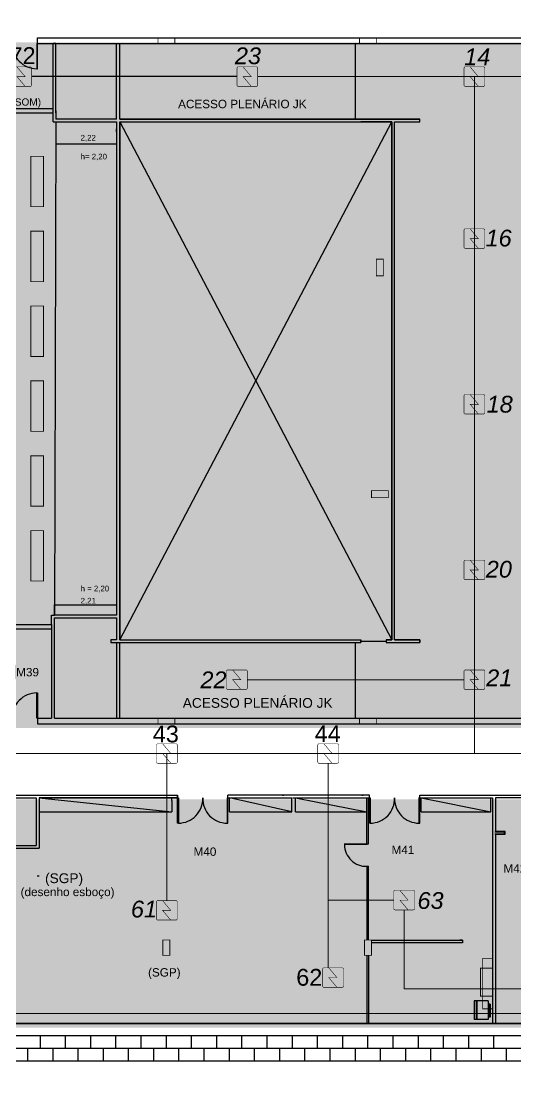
# Model space of a CAD drawing. Header units: metres. Extents: x -331 to 2982, y 362 to 2539.
# Drawn here: x 850.45 to 868.12, y 904.14 to 941.89 of the extents above; entities that cross this region are included whole.
import ezdxf
from ezdxf.enums import TextEntityAlignment as Align

# ---------------------------------------------------------------- set-up
doc = ezdxf.new("R2010")
doc.units = ezdxf.units.M
doc.layers.get('0').update_dxf_attribs({"color": 251})
for name, color, linetype in [('72_EGR_BASE_PRIMITIVE', 7, 'Continuous'), ('CX', 251, 'Continuous'), ('DET. FUMAÇA', 1, 'Continuous'), ('Div', 251, 'Continuous'), ('Pis', 251, 'Continuous')]:
    doc.layers.add(name, color=color, linetype=linetype)
doc.layers.add('_salas', color=251, linetype='Continuous', plot=False)
doc.styles.add('ARIAL', font='arial.ttf')
doc.styles.get("Standard").update_dxf_attribs({"font": 'arial.ttf', "height": 0.3})
doc.styles.add('X3G_ENTITY_141698E7', font='arial.ttf', dxfattribs={"height": 0.6})
doc.styles.add('X3G_ENTITY_141698EF', font='arial.ttf', dxfattribs={"height": 0.6})
doc.styles.add('X3G_ENTITY_141698F7', font='arial.ttf', dxfattribs={"height": 0.6})
doc.styles.add('X3G_ENTITY_1416990F', font='arial.ttf', dxfattribs={"height": 0.6})
doc.styles.add('X3G_ENTITY_14169917', font='arial.ttf', dxfattribs={"height": 0.6})
doc.styles.add('X3G_ENTITY_1416998B', font='arial.ttf', dxfattribs={"height": 0.6})
doc.styles.add('X3G_ENTITY_1416999B', font='arial.ttf', dxfattribs={"height": 0.6})
doc.styles.add('X3G_ENTITY_141699AB', font='arial.ttf', dxfattribs={"height": 0.6})
doc.styles.add('X3G_ENTITY_141699BB', font='arial.ttf', dxfattribs={"height": 0.6})
doc.styles.add('X3G_ENTITY_141699C3', font='arial.ttf', dxfattribs={"height": 0.6})
doc.styles.add('X3G_ENTITY_14169A4B', font='arial.ttf', dxfattribs={"height": 0.6})
doc.styles.add('X3G_ENTITY_1421060B', font='arial.ttf', dxfattribs={"height": 0.6})
doc.styles.add('X3G_ENTITY_142107DD', font='arial.ttf', dxfattribs={"height": 0.6})

# ---------------------------------------------------------------- blocks, each defined once
blk = doc.blocks.new('Detector de fumaça')
at = {"layer": 'DET. FUMAÇA', "linetype": 'Continuous', "lineweight": 15, "const_width": 0.0187}
blk.add_lwpolyline([(774.599, 539.816), (775.249, 539.816, -0.414214), (775.296, 539.769), (775.296, 539.167, -0.414214), (775.249, 539.12), (774.599, 539.12, -0.414214), (774.553, 539.167), (774.553, 539.769, -0.414214)], format="xyb", close=True, dxfattribs=at)
blk.add_lwpolyline([(774.773, 539.816), (775.064, 539.468), (774.773, 539.468), (775.064, 539.12)], dxfattribs=at)
blk = doc.blocks.new('porta .9')
at = {"layer": 'CX', "ltscale": 8}
blk.add_lwpolyline([(0, 0), (0.03, 0), (0.03, 0.9), (0, 0.9)], close=True, dxfattribs=at)
at = {"layer": 'CX', "color": 1, "ltscale": 8}
blk.add_arc((0.03, 0.0295), 0.8705, 358.05796, 90, dxfattribs=at)

msp = doc.modelspace()

# ---------------------------------------------------------------- hatches: boundary and pattern name
at = {"layer": '_salas', "transparency": 33554559}
h = msp.add_hatch(color=256, dxfattribs=at)
h.dxf.hatch_style = 1
h.paths.add_polyline_path([(875.371, 941.383), (874.471, 941.383), (874.471, 941.733), (874.371, 941.733), (874.371, 940.955), (870.171, 940.955), (870.171, 941.733), (869.871, 941.733), (869.871, 941.133), (828.921, 941.133), (828.921, 940.933), (829.131, 940.933), (829.131, 938.233), (828.531, 938.233), (828.531, 916.633), (875.371, 916.633)])
h = msp.add_hatch(color=256, dxfattribs=at)
h.dxf.hatch_style = 1
h.paths.add_polyline_path([(870.156, 914.086), (825.981, 914.086), (825.981, 926.768), (825.731, 926.768), (825.731, 919.786), (819.706, 919.786), (819.706, 919.936), (819.506, 919.936), (819.506, 904.136), (819.706, 904.136), (819.706, 905.926), (875.356, 905.926), (875.356, 909.392), (874.131, 909.392), (874.131, 910.286), (874.481, 910.286), (874.481, 910.386), (870.931, 910.386), (870.931, 910.286), (871.281, 910.286), (871.281, 909.392), (870.156, 909.392)])

# ---------------------------------------------------------------- linework, layer by layer
at = {"lineweight": 0}
for p, q in [((837.909, 938.616), (851.589, 938.616)), ((837.939, 938.766), (851.589, 938.766)), ((837.909, 920.326), (851.539, 920.326)), ((837.939, 920.176), (851.539, 920.176))]:
    msp.add_line(p, q, dxfattribs=at)
msp.add_lwpolyline([(876.539, 968.196), (895.249, 968.196), (895.249, 906.076), (819.739, 906.076)], dxfattribs=at)
at = {"layer": '72_EGR_BASE_PRIMITIVE', "color": 142, "true_color": 0x0084b4}
msp.add_polyline3d([(858.149, 939.904, 0), (850.834, 939.904, 0)], dxfattribs=at)
at = {"layer": 'CX', "ltscale": 8}
for points in [[(851.039, 916.986), (851.009, 916.986), (851.009, 917.886), (851.039, 917.886)], [(856.039, 914.136), (856.069, 914.136), (856.069, 913.236), (856.039, 913.236)], [(857.839, 914.136), (857.809, 914.136), (857.809, 913.236), (857.839, 913.236)], [(862.889, 914.136), (862.919, 914.136), (862.919, 913.236), (862.889, 913.236)], [(864.689, 914.136), (864.659, 914.136), (864.659, 913.236), (864.689, 913.236)]]:
    msp.add_lwpolyline(points, close=True, dxfattribs=at)
at = {"layer": 'CX', "color": 251, "ltscale": 8, "true_color": 0x606060}
for centre, start, end in [((851.009, 917.016), 90, 181.942), ((856.069, 914.107), 270, 1.942), ((857.809, 914.107), 178.058, 270), ((862.919, 914.107), 270, 1.942), ((864.659, 914.107), 178.058, 270)]:
    msp.add_arc(centre, 0.871, start, end, dxfattribs=at)
at = {"layer": 'Div', "color": 150, "linetype": 'Continuous', "lineweight": 0}
for p, q in [((858.893, 939.904), (871.917, 939.904)), ((866.641, 939.904), (866.641, 915.723)), ((866.27, 918.361), (858.529, 918.361)), ((873.933, 915.723), (827.252, 915.723)), ((855.652, 910.469), (855.652, 915.723)), ((861.417, 915.375), (861.417, 908.076)), ((863.761, 910.484), (861.417, 910.484)), ((864.132, 910.136), (864.132, 907.315)), ((868.64, 907.315), (864.132, 907.315))]:
    msp.add_line(p, q, dxfattribs=at)
at = {"layer": 'Div', "lineweight": 0}
for p, q in [((855.839, 914.046), (855.839, 914.136)), ((862.804, 912.494), (862.854, 912.494)), ((862.804, 911.694), (862.854, 911.694)), ((862.854, 909.059), (862.854, 911.694)), ((851.089, 911.346), (851.029, 911.346))]:
    msp.add_line(p, q, dxfattribs=at)
at = {"layer": 'Div', "color": 230, "linetype": 'Continuous', "lineweight": 0}
msp.add_line((823.439, 906.431), (897.657, 906.431), dxfattribs=at)
at = {"layer": 'Pis'}
for p, q in [((851.039, 941.286), (869.889, 941.286)), ((851.039, 941.086), (851.039, 941.286)), ((851.039, 941.086), (869.889, 941.086)), ((851.589, 938.616), (851.589, 941.086)), ((851.689, 941.086), (851.589, 941.086)), ((851.689, 938.616), (851.689, 941.086)), ((853.859, 938.386), (853.859, 941.086)), ((853.979, 938.386), (853.979, 941.086)), ((862.389, 938.386), (862.389, 941.086)), ((837.909, 938.616), (851.589, 938.616)), ((837.939, 938.766), (851.589, 938.766)), ((851.589, 938.286), (851.589, 938.616)), ((851.689, 938.686), (851.689, 938.386)), ((851.589, 938.286), (853.859, 938.286)), ((851.689, 938.286), (851.639, 920.666)), ((853.859, 938.386), (851.689, 938.386)), ((851.689, 938.286), (851.689, 938.286)), ((851.689, 938.286), (851.689, 937.504)), ((853.859, 938.286), (853.859, 920.666)), ((853.859, 938.286), (853.859, 938.286)), ((853.859, 938.286), (853.859, 920.666)), ((853.979, 938.386), (862.589, 938.386)), ((862.589, 938.386), (853.979, 938.386)), ((853.979, 938.286), (863.689, 919.786)), ((853.979, 919.786), (863.689, 938.286)), ((853.979, 938.286), (853.979, 919.786)), ((853.979, 919.786), (853.979, 938.286)), ((853.979, 938.286), (863.689, 938.286)), ((862.589, 938.386), (863.489, 938.386)), ((863.489, 938.386), (862.589, 938.386)), ((863.689, 938.286), (862.589, 938.286)), ((863.489, 938.386), (864.689, 938.386)), ((864.689, 938.386), (863.489, 938.386)), ((863.489, 938.286), (863.689, 938.286)), ((863.689, 919.786), (863.689, 938.286)), ((863.689, 938.286), (863.689, 919.786)), ((863.789, 919.786), (863.789, 938.286)), ((863.789, 938.286), (864.689, 938.286)), ((863.789, 938.286), (863.789, 938.286)), ((863.789, 938.286), (864.689, 938.286)), ((863.789, 919.786), (863.789, 938.286)), ((864.689, 938.286), (864.689, 938.386)), ((864.689, 938.286), (864.689, 938.386)), ((853.859, 937.936), (853.859, 938.036)), ((853.979, 937.716), (853.979, 920.356)), ((851.689, 937.504), (853.859, 937.504)), ((851.639, 920.666), (851.64, 921.029)), ((851.64, 921.029), (853.859, 921.029)), ((851.539, 920.326), (851.539, 920.666)), ((851.539, 920.666), (851.639, 920.666)), ((853.859, 920.666), (851.639, 920.666)), ((851.639, 920.566), (853.859, 920.566)), ((851.639, 920.326), (851.639, 920.566)), ((853.859, 920.566), (853.859, 919.786)), ((853.859, 920.566), (853.859, 919.786)), ((837.909, 920.326), (851.539, 920.326)), ((837.939, 920.176), (851.539, 920.176)), ((851.539, 920.326), (851.539, 916.986)), ((851.639, 916.986), (851.639, 920.326)), ((853.659, 919.786), (853.659, 919.686)), ((853.859, 919.786), (853.659, 919.786)), ((853.659, 919.786), (853.659, 919.686)), ((853.659, 919.686), (862.589, 919.686)), ((853.659, 919.686), (862.589, 919.686)), ((853.859, 919.686), (853.859, 916.986)), ((853.979, 919.786), (862.589, 919.786)), ((853.979, 916.986), (853.979, 919.686)), ((862.389, 916.986), (862.389, 919.686)), ((862.589, 919.786), (862.589, 919.686)), ((862.589, 919.686), (862.589, 919.786)), ((862.589, 919.736), (863.489, 919.736)), ((863.489, 919.786), (863.489, 919.686)), ((863.489, 919.786), (863.689, 919.786)), ((863.689, 919.786), (863.489, 919.786)), ((863.489, 919.786), (863.489, 919.686)), ((863.489, 919.686), (864.689, 919.686)), ((863.489, 919.686), (864.689, 919.686)), ((863.789, 919.786), (864.689, 919.786)), ((864.689, 919.786), (863.789, 919.786)), ((864.689, 919.786), (864.689, 919.686)), ((864.689, 919.686), (864.689, 919.786)), ((851.039, 916.986), (851.539, 916.986)), ((851.039, 916.986), (851.039, 916.786)), ((851.639, 916.986), (869.889, 916.986)), ((851.039, 916.786), (870.049, 916.786)), ((849.188, 914.236), (850.989, 914.236)), ((849.188, 914.136), (850.989, 914.136)), ((850.989, 914.236), (856.039, 914.236)), ((850.989, 914.236), (856.039, 914.236)), ((850.989, 914.236), (856.039, 914.236)), ((850.989, 914.236), (856.039, 914.236)), ((850.989, 914.136), (850.989, 912.436)), ((856.039, 914.136), (851.089, 914.136)), ((851.089, 914.136), (851.089, 912.336)), ((851.089, 914.136), (855.614, 914.136)), ((851.089, 914.136), (855.839, 913.636)), ((855.614, 914.236), (855.664, 914.236)), ((855.614, 914.236), (855.664, 914.236)), ((855.614, 914.236), (855.664, 914.236)), ((855.614, 914.136), (856.039, 914.136)), ((855.614, 914.136), (856.039, 914.136)), ((855.839, 914.046), (855.839, 914.136)), ((855.839, 914.046), (855.839, 913.636)), ((856.039, 914.136), (856.039, 914.236)), ((856.039, 914.236), (856.039, 914.136)), ((856.039, 914.236), (856.039, 914.136)), ((856.039, 914.136), (856.039, 914.236)), ((862.889, 914.236), (857.839, 914.236)), ((857.839, 914.136), (857.839, 914.236)), ((857.839, 914.136), (860.114, 914.136)), ((857.839, 914.136), (860.114, 914.136)), ((857.897, 913.636), (857.897, 914.138)), ((860.114, 913.636), (857.897, 914.138)), ((859.787, 914.236), (859.837, 914.236)), ((860.114, 913.636), (860.114, 914.136)), ((860.164, 914.136), (862.889, 914.136)), ((860.246, 913.637), (860.246, 914.134)), ((860.246, 914.134), (862.804, 913.637)), ((862.616, 914.236), (862.666, 914.236)), ((862.616, 914.236), (862.666, 914.236)), ((862.804, 912.494), (862.804, 914.134)), ((862.804, 913.637), (862.804, 914.134)), ((862.854, 912.494), (862.854, 914.134)), ((862.889, 914.136), (862.889, 914.236)), ((864.689, 914.236), (870.189, 914.236)), ((864.689, 914.136), (864.689, 914.236)), ((864.689, 914.136), (867.289, 914.136)), ((864.745, 913.634), (864.745, 914.135)), ((864.745, 914.135), (867.234, 913.634)), ((867.234, 913.634), (867.234, 914.135)), ((867.289, 914.136), (867.289, 906.096)), ((869.889, 914.136), (867.389, 914.136)), ((867.389, 914.136), (867.389, 912.936)), ((851.089, 913.636), (855.839, 913.636)), ((857.897, 913.636), (860.114, 913.636)), ((860.246, 913.637), (862.804, 913.637)), ((864.745, 913.636), (867.234, 913.636)), ((867.719, 912.916), (867.369, 912.916)), ((867.369, 912.856), (867.719, 912.856)), ((867.739, 912.936), (867.389, 912.936)), ((867.389, 912.836), (867.389, 906.096)), ((867.389, 912.836), (867.739, 912.836)), ((867.719, 912.856), (867.719, 912.916)), ((867.739, 912.836), (867.739, 912.936)), ((849.464, 912.436), (850.989, 912.436)), ((862.804, 912.494), (862.854, 912.494)), ((849.464, 912.336), (851.089, 912.336)), ((862.804, 911.694), (862.854, 911.694)), ((862.804, 911.694), (862.804, 909.061)), ((862.854, 909.059), (862.854, 911.694)), ((851.089, 911.346), (851.029, 911.346)), ((862.964, 909.061), (866.221, 909.061)), ((866.221, 909.061), (866.121, 909.061)), ((866.221, 909.061), (866.221, 908.961)), ((866.221, 908.961), (862.964, 908.961)), ((862.804, 908.511), (862.804, 906.096)), ((862.854, 908.511), (862.854, 906.096)), ((866.638, 906.887), (866.638, 906.227)), ((867.138, 906.887), (866.638, 906.887)), ((866.708, 906.887), (866.708, 906.227)), ((866.728, 906.887), (866.728, 906.227)), ((867.138, 906.887), (867.138, 906.227)), ((867.208, 906.767), (867.138, 906.767)), ((867.148, 906.767), (867.148, 906.307)), ((867.168, 906.767), (867.168, 906.307)), ((867.188, 906.767), (867.188, 906.307)), ((867.208, 906.767), (867.208, 906.307)), ((819.739, 906.096), (895.229, 906.096)), ((819.739, 906.076), (895.249, 906.076)), ((867.138, 906.227), (866.638, 906.227)), ((867.208, 906.307), (867.138, 906.307)), ((895.689, 905.636), (819.739, 905.636)), ((850.689, 905.636), (850.689, 905.636)), ((851.139, 905.186), (851.139, 905.636)), ((851.589, 905.636), (851.589, 905.636)), ((852.039, 905.186), (852.039, 905.636)), ((852.489, 905.636), (852.489, 905.636)), ((852.939, 905.186), (852.939, 905.636)), ((853.389, 905.636), (853.389, 905.636)), ((853.839, 905.186), (853.839, 905.636)), ((854.289, 905.636), (854.289, 905.636)), ((854.739, 905.186), (854.739, 905.636)), ((855.189, 905.636), (855.189, 905.636)), ((855.639, 905.186), (855.639, 905.636)), ((856.089, 905.636), (856.089, 905.636)), ((856.539, 905.186), (856.539, 905.636)), ((856.989, 905.636), (856.989, 905.636)), ((857.439, 905.186), (857.439, 905.636)), ((857.889, 905.636), (857.889, 905.636)), ((858.339, 905.186), (858.339, 905.636)), ((858.789, 905.636), (858.789, 905.636)), ((859.239, 905.186), (859.239, 905.636)), ((859.689, 905.636), (859.689, 905.636)), ((860.139, 905.186), (860.139, 905.636)), ((860.589, 905.636), (860.589, 905.636)), ((861.039, 905.186), (861.039, 905.636)), ((861.489, 905.636), (861.489, 905.636)), ((861.939, 905.186), (861.939, 905.636)), ((862.389, 905.636), (862.389, 905.636)), ((862.839, 905.186), (862.839, 905.636)), ((863.289, 905.636), (863.289, 905.636)), ((863.739, 905.186), (863.739, 905.636)), ((864.189, 905.636), (864.189, 905.636)), ((864.639, 905.186), (864.639, 905.636)), ((865.089, 905.636), (865.089, 905.636)), ((865.539, 905.186), (865.539, 905.636)), ((865.989, 905.636), (865.989, 905.636)), ((866.439, 905.186), (866.439, 905.636)), ((866.889, 905.636), (866.889, 905.636)), ((867.339, 905.186), (867.339, 905.636)), ((867.789, 905.636), (867.789, 905.636)), ((895.689, 905.186), (819.739, 905.186)), ((850.689, 904.736), (850.689, 905.186)), ((851.589, 904.736), (851.589, 905.186)), ((852.489, 904.736), (852.489, 905.186)), ((853.389, 904.736), (853.389, 905.186)), ((854.289, 904.736), (854.289, 905.186)), ((855.189, 904.736), (855.189, 905.186)), ((856.089, 904.736), (856.089, 905.186)), ((856.989, 904.736), (856.989, 905.186)), ((857.889, 904.736), (857.889, 905.186)), ((858.789, 904.736), (858.789, 905.186)), ((859.689, 904.736), (859.689, 905.186)), ((860.589, 904.736), (860.589, 905.186)), ((861.489, 904.736), (861.489, 905.186)), ((862.389, 904.736), (862.389, 905.186)), ((863.289, 904.736), (863.289, 905.186)), ((864.189, 904.736), (864.189, 905.186)), ((865.089, 904.736), (865.089, 905.186)), ((865.989, 904.736), (865.989, 905.186)), ((866.889, 904.736), (866.889, 905.186)), ((867.789, 904.736), (867.789, 905.186)), ((896.139, 904.736), (819.739, 904.736))]:
    msp.add_line(p, q, dxfattribs=at)
at = {"layer": 'Pis', "const_width": 0.03}
msp.add_lwpolyline([(876.539, 968.196), (895.249, 968.196), (895.249, 906.076), (819.739, 906.076)], dxfattribs=at)
for points in [[(855.939, 941.086), (855.339, 941.086), (855.339, 941.286), (855.939, 941.286)], [(863.139, 941.086), (862.539, 941.086), (862.539, 941.286), (863.139, 941.286)], [(850.799, 935.256), (851.249, 935.256), (851.249, 937.056), (850.799, 937.056)], [(850.799, 932.582), (851.249, 932.582), (851.249, 934.382), (850.799, 934.382)], [(863.139, 932.786), (863.139, 933.386), (863.389, 933.386), (863.389, 932.786)], [(850.799, 929.908), (851.249, 929.908), (851.249, 931.708), (850.799, 931.708)], [(850.799, 927.234), (851.249, 927.234), (851.249, 929.034), (850.799, 929.034)], [(850.799, 924.56), (851.249, 924.56), (851.249, 926.36), (850.799, 926.36)], [(863.564, 924.861), (862.964, 924.861), (862.964, 925.111), (863.564, 925.111)], [(850.799, 921.886), (851.249, 921.886), (851.249, 923.686), (850.799, 923.686)], [(855.939, 916.786), (855.339, 916.786), (855.339, 916.986), (855.939, 916.986)], [(863.139, 916.786), (862.539, 916.786), (862.539, 916.986), (863.139, 916.986)], [(857.839, 914.236), (862.889, 914.236), (862.889, 914.136), (857.839, 914.136)], [(857.839, 914.236), (862.889, 914.236), (862.889, 914.136), (857.839, 914.136)], [(862.804, 912.464), (862.804, 912.494), (862.004, 912.494), (862.004, 912.464)], [(855.514, 908.511), (855.514, 909.061), (855.764, 909.061), (855.764, 908.511)], [(855.514, 908.511), (855.514, 909.061), (855.764, 909.061), (855.764, 908.511)], [(855.514, 908.511), (855.514, 909.061), (855.764, 909.061), (855.764, 908.511)], [(862.714, 908.511), (862.714, 909.061), (862.964, 909.061), (862.964, 908.511)], [(866.939, 906.605), (867.289, 906.605), (867.289, 908.405), (866.939, 908.405)], [(866.859, 907.052), (867.289, 907.052), (867.289, 908.052), (866.859, 908.052)]]:
    msp.add_lwpolyline(points, close=True, dxfattribs=at)
at = {"layer": 'Pis'}
msp.add_arc((862.774, 912.464), 0.771, 180, 272.1894, dxfattribs=at)

# ---------------------------------------------------------------- block references
at = {"layer": 'DET. FUMAÇA', "linetype": 'Continuous', "lineweight": 0}
for p in [(75.529, 400.436), (83.606, 400.436), (91.716, 400.436), (91.716, 394.65), (91.717, 388.731), (91.717, 382.812), (83.233, 378.893), (91.717, 378.893), (80.733, 376.255), (86.493, 376.255), (89.208, 371.016), (80.728, 370.653), (86.667, 368.251)]:
    msp.add_blockref('Detector de fumaça', p, dxfattribs=at)
at = {"layer": 'Pis', "rotation": 180}
msp.add_blockref('porta .9', (851.039, 941.086), dxfattribs=at)

# ---------------------------------------------------------------- texts
at = {"layer": 'Div', "color": 5, "linetype": 'Continuous', "lineweight": 0, "true_color": 0x0000ff, "char_height": 0.6, "attachment_point": 1}
for s, insert, style in [('72', (850.036, 940.955), 'X3G_ENTITY_142107DD'), ('{\\fArial|b0|i1|c0|p34;23}', (858.086, 940.948), 'X3G_ENTITY_141699C3'), ('{\\fArial|b0|i1|c0|p34;14}', (866.276, 940.912), 'X3G_ENTITY_141699BB'), ('{\\fArial|b0|i1|c0|p34;16}', (867.039, 934.436), 'X3G_ENTITY_141699AB'), ('{\\fArial|b0|i1|c0|p34;18}', (867.078, 928.501), 'X3G_ENTITY_1416999B'), ('{\\fArial|b0|i1|c0|p34;20}', (867.048, 922.606), 'X3G_ENTITY_1416998B'), ('{\\fArial|b0|i1|c0|p34;22}', (856.856, 918.655), 'X3G_ENTITY_1416990F'), ('{\\fArial|b0|i1|c0|p34;21}', (867.063, 918.726), 'X3G_ENTITY_14169917'), ('43', (855.152, 916.721), 'X3G_ENTITY_141698EF'), ('44', (860.936, 916.735), 'X3G_ENTITY_141698F7'), ('{\\fArial|b0|i1|c0|p34;63}', (864.608, 910.771), 'X3G_ENTITY_14169A4B'), ('{\\fArial|b0|i1|c0|p34;61}', (854.371, 910.466), 'X3G_ENTITY_141698E7'), ('62', (860.277, 908.029), 'X3G_ENTITY_1421060B')]:
    msp.add_mtext_dynamic_manual_height_columns(s, width=13.3188, gutter_width=2.5, heights=[0], dxfattribs=dict(at, insert=insert, style=style))
at = {"layer": 'Pis', "style": 'ARIAL'}
for s, height, p in [('(CABINE DE SOM)', 0.2575, (849.614, 938.869)), ('M39', 0.3, (850.68, 918.479)), ('M41', 0.3, (864.089, 912.131)), ('M40', 0.3, (857.017, 912.068)), ('M42', 0.3, (868.087, 911.469)), (' (desenho esboço)', 0.3, (852.051, 910.629))]:
    msp.add_text(s, height=height, dxfattribs=at).set_placement(p, align=Align.CENTER)
for s, height, p in [('ACESSO PLENÁRIO JK', 0.3, (856.058, 938.776)), ('ACESSO PLENÁRIO JK', 0.35, (856.224, 917.356)), ('(SGP)', 0.35, (851.305, 911.093)), ('(SGP)', 0.3, (854.983, 907.754))]:
    msp.add_text(s, height=height, dxfattribs=at).set_placement(p)
at = {"layer": 'Pis', "char_height": 0.2, "attachment_point": 1}
for s, width, insert in [('2,22', 0.65691, (852.577, 937.822)), ('h= 2,20', 1.07196, (852.577, 937.148)), ('h = 2,20', 1.10612, (852.577, 921.717)), ('2,21', 0.65691, (852.577, 921.283))]:
    msp.add_mtext_dynamic_manual_height_columns(s, width=width, gutter_width=12.5, heights=[0], dxfattribs=dict(at, insert=insert))

doc.saveas('drawing.dxf')
